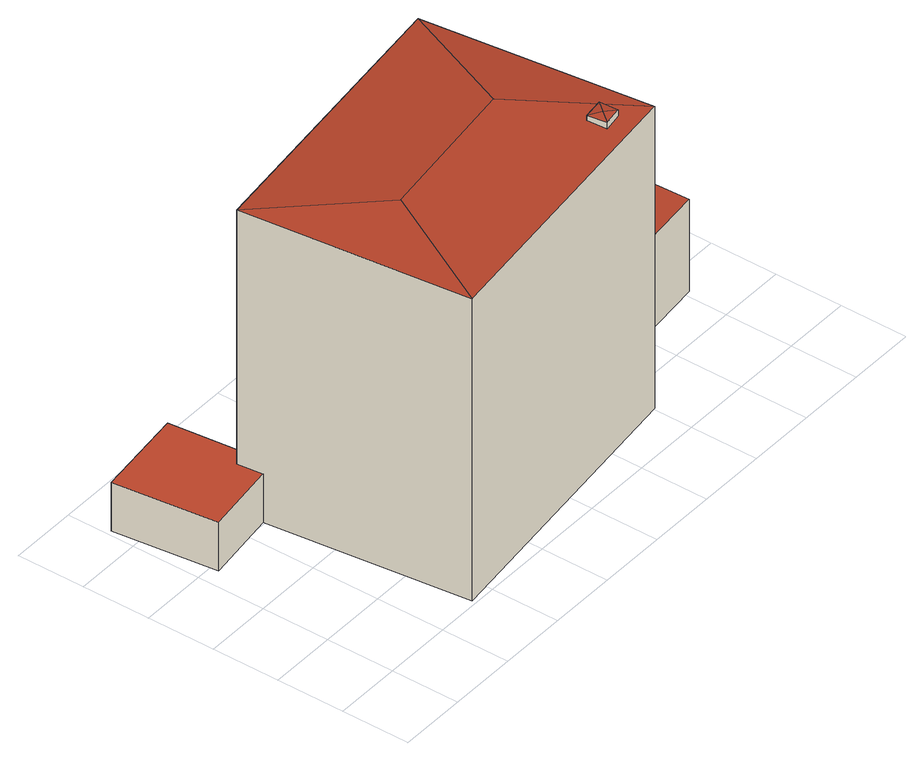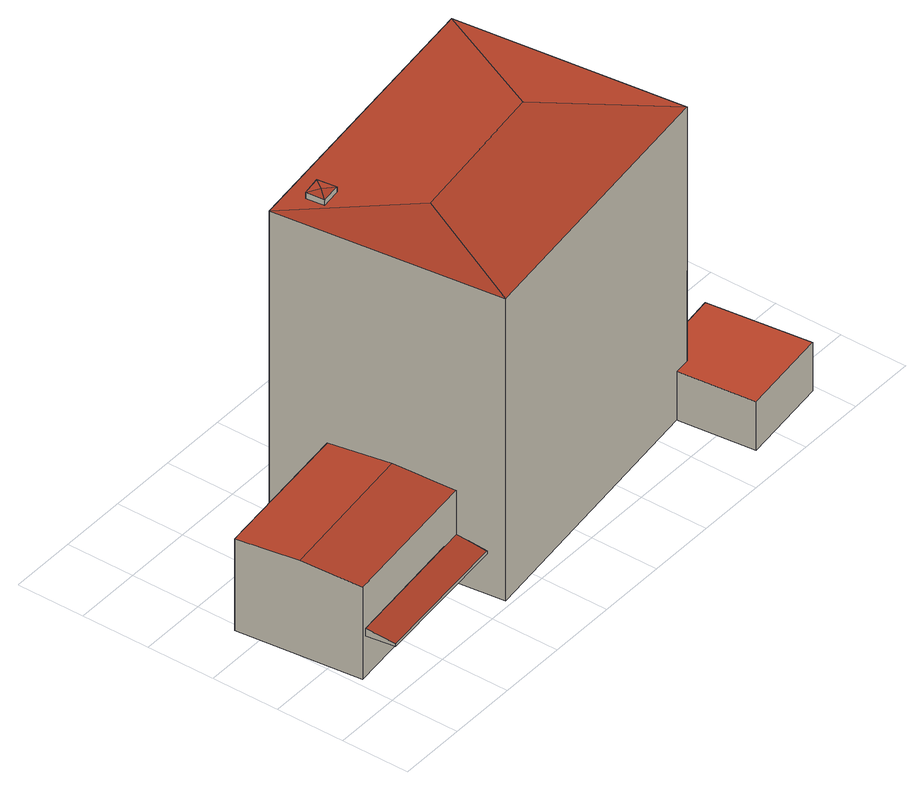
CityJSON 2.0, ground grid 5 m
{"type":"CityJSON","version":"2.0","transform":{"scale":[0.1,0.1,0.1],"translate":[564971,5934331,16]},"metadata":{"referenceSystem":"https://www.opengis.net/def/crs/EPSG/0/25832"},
"CityObjects":{
"building1":{"type":"Building","attributes":{"Grundfläche 2D":515,"Grundhöhe NN":16.29},"children":["building1-1","building1-2"],"geometry":[{"type":"Solid","lod":"3","boundaries":[[[[0,1,2]],[[0,3,4,1]],[[5,4,3]],[[5,2,1,4]],[[6,7,8,9]],[[7,10,11,8]],[[12,13,14,15,16,17]],[[11,10,18,19]],[[9,8,11,19,20]],[[21,22,6,9,20,23]],[[24,0,2,12,17,25]],[[3,0,24,26]],[[10,7,6,22,21,23,27,5,3,26,18]],[[13,12,2,5,27,28]],[[15,14,29,30]],[[16,15,30,31]],[[17,16,31,25]],[[14,13,28,29]],[[23,20,19,18,26,24,25,31,30,29,28,27]]]],"semantics":{"surfaces":[{"type":"RoofSurface"},{"type":"WallSurface"},{"type":"GroundSurface"}],"values":[[0,0,0,0,0,0,0,1,1,1,1,1,1,1,1,1,1,1,2]]}}]},
"building1-1":{"type":"BuildingInstallation","attributes":{"type":"chimney","function":"1030"},"parents":["building1"],"geometry":[{"type":"MultiSurface","lod":"3","boundaries":[[[32,33,34]],[[34,33,35]],[[36,33,32]],[[35,33,36]],[[32,34,37,38]],[[36,32,38,39]],[[39,40,35,36]],[[40,37,34,35]]],"semantics":{"surfaces":[{"type":"RoofSurface"},{"type":"WallSurface"}],"values":[0,0,0,0,1,1,1,1]}}]},
"building1-2":{"type":"BuildingInstallation","attributes":{"type":"balcony","function":"1000"},"parents":["building1"],"geometry":[{"type":"MultiSurface","lod":"3","boundaries":[[[41,22,42,43]],[[44,45,43,42]],[[45,46,41,43]],[[46,21,22,41]],[[21,44,42,22]],[[21,46,45,44]]],"semantics":{"surfaces":[{"type":"RoofSurface"},{"type":"WallSurface"},{"type":"OuterCeilingSurface"}],"values":[0,1,1,1,1,2]}}]}
},
"vertices":[
[84,3,240],[128,92,246],[65,170,240],[301,29,240],[241,107,246],[281,196,240],[285,161,75],[291,116,78],[400,129,78],[395,173,75],[296,70,75],[405,82,75],[65,170,41],[77,171,41],[71,228,41],[4,220,41],[13,144,41],[67,151,41],[296,70,3],[405,82,3],[395,173,3],[285,161,35],[285,161,41],[285,161,3],[84,3,3],[67,151,3],[301,29,3],[281,196,3],[77,171,3],[71,228,3],[4,220,3],[13,144,3],
[265,38,246],[271,46,247],[263,52,246],[278,54,246],[279,40,246],[263,52,242],[265,38,241],[279,40,241],[278,54,242],
[283,183,37],[392,173,41],[389,194,37],[392,173,35],[389,194,35],[283,183,35]
]}
